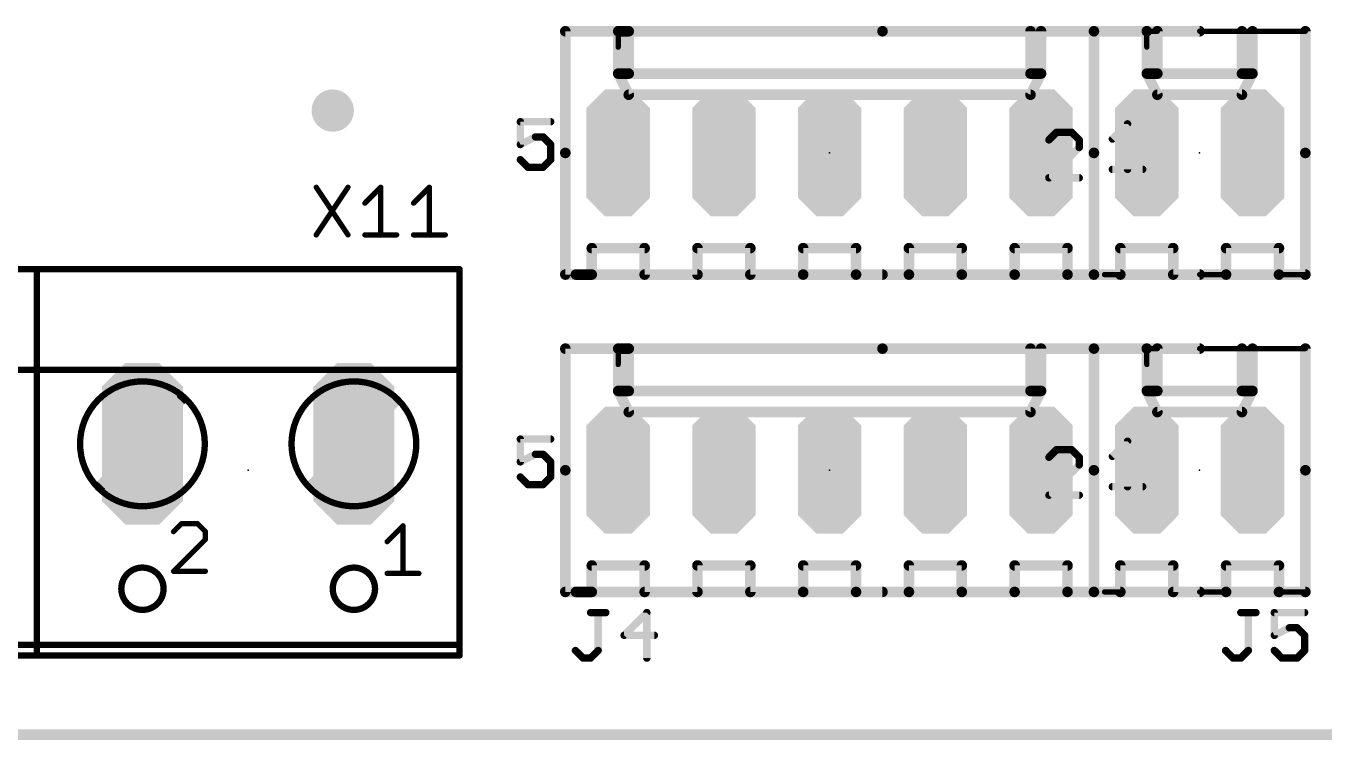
# Model space of a CAD drawing. Extents: x -10 to 136, y 0 to 101.
# Drawn here: x 35.3 to 66.49, y -0.13 to 17.02 of the extents above; entities that cross this region are included whole.
import ezdxf

# ---------------------------------------------------------------- set-up
doc = ezdxf.new("R2010")
doc.units = 0
for name, color, linetype in [('17', 92, 'CONTINUOUS'), ('18', 92, 'CONTINUOUS'), ('20', 7, 'CONTINUOUS'), ('21', 253, 'CONTINUOUS'), ('23', 7, 'CONTINUOUS'), ('25', 253, 'CONTINUOUS'), ('51', 253, 'CONTINUOUS')]:
    doc.layers.add(name, color=color, linetype=linetype)

# ---------------------------------------------------------------- blocks, each defined once
blk = doc.blocks.new('RECT')
blk.add_solid([(-0.5, -0.5), (0.5, -0.5), (-0.5, 0.5), (0.5, 0.5)])
blk = doc.blocks.new('LONGP100')
at = {"const_width": 0.5}
blk.add_lwpolyline([(-0.75, -0.1036), (-0.75, 0.1036), (-0.6036, 0.25), (0.6036, 0.25), (0.75, 0.1036), (0.75, -0.1036), (0.6036, -0.25), (-0.6036, -0.25), (-0.75, -0.1036), (-0.75, 0.1036)], dxfattribs=at)
blk = doc.blocks.new('ROUNDV')
at = {"const_width": 0.5}
blk.add_lwpolyline([(0, -0.25, 1), (0, 0.25, 1), (0, -0.25)], format="xyb", dxfattribs=at)

msp = doc.modelspace()

# ---------------------------------------------------------------- linework, layer by layer
at = {"layer": '20', "const_width": 0.254}
msp.add_lwpolyline([(0, 0), (135.89, 0)], dxfattribs=at)
at = {"layer": '21'}
for points, const_width in [([(48.26, 13.97), (48.26, 16.891)], 0.254), ([(48.26, 16.891), (49.53, 16.891)], 0.254), ([(49.53, 16.891), (49.784, 16.891)], 0.254), ([(49.53, 15.875), (49.53, 16.891)], 0.254), ([(49.53, 16.51), (49.53, 16.891)], 0.127), ([(49.784, 16.891), (55.88, 16.891)], 0.254), ([(49.784, 16.891), (49.784, 15.875)], 0.254), ([(60.96, 16.891), (55.88, 16.891)], 0.254), ([(59.436, 16.891), (59.436, 15.875)], 0.254), ([(59.69, 15.875), (59.69, 16.891)], 0.254), ([(60.96, 13.97), (60.96, 16.891)], 0.254), ([(60.96, 13.97), (60.96, 16.891)], 0.254), ([(60.96, 16.891), (62.23, 16.891)], 0.254), ([(62.23, 16.891), (63.5, 16.891)], 0.254), ([(62.23, 15.875), (62.23, 16.891)], 0.254), ([(62.23, 16.51), (62.23, 16.891)], 0.127), ([(62.484, 16.891), (62.23, 16.891)], 0.127), ([(62.484, 16.891), (62.484, 15.875)], 0.254), ([(66.04, 16.891), (63.5, 16.891)], 0.127), ([(64.516, 16.891), (64.516, 15.875)], 0.254), ([(64.77, 15.875), (64.77, 16.891)], 0.254), ([(66.04, 13.97), (66.04, 16.891)], 0.254), ([(49.53, 15.875), (49.784, 15.875)], 0.254), ([(49.53, 15.875), (49.784, 15.367)], 0.254), ([(49.784, 15.875), (59.436, 15.875)], 0.254), ([(59.436, 15.875), (59.69, 15.875)], 0.254), ([(59.436, 15.367), (59.69, 15.875)], 0.254), ([(62.23, 15.875), (62.484, 15.875)], 0.254), ([(62.23, 15.875), (62.484, 15.367)], 0.254), ([(62.484, 15.875), (64.516, 15.875)], 0.254), ([(64.516, 15.875), (64.77, 15.875)], 0.254), ([(64.516, 15.367), (64.77, 15.875)], 0.254), ([(49.784, 15.367), (59.436, 15.367)], 0.254), ([(62.484, 15.367), (64.516, 15.367)], 0.254), ([(47.9077, 14.7187), (47.179, 14.7187)], 0.1778), ([(47.179, 14.7187), (47.179, 14.1721)], 0.1778), ([(61.403, 14.3035), (61.7673, 14.6679)], 0.1778), ([(61.7673, 14.6679), (61.7673, 13.5748)], 0.1778), ([(47.179, 14.1721), (47.5433, 14.3543)], 0.1778), ([(47.5433, 14.3543), (47.7255, 14.3543)], 0.1778), ([(47.7255, 14.3543), (47.9077, 14.1721)], 0.1778), ([(60.0611, 14.4647), (59.879, 14.2825)], 0.1778), ([(60.4255, 14.4647), (60.0611, 14.4647)], 0.1778), ([(60.6077, 14.2825), (60.4255, 14.4647)], 0.1778), ([(60.6077, 14.1003), (60.6077, 14.2825)], 0.1778), ([(47.9077, 14.1721), (47.9077, 13.8077)], 0.1778), ([(48.26, 13.97), (48.26, 11.049)], 0.254), ([(59.879, 13.3716), (60.6077, 14.1003)], 0.1778), ([(60.96, 13.97), (60.96, 11.049)], 0.254), ([(60.96, 13.97), (60.96, 11.049)], 0.254), ([(66.04, 13.97), (66.04, 11.049)], 0.254), ([(47.3611, 13.6256), (47.179, 13.8077)], 0.1778), ([(47.9077, 13.8077), (47.7255, 13.6256)], 0.1778), ([(47.7255, 13.6256), (47.3611, 13.6256)], 0.1778), ([(60.6077, 13.3716), (59.879, 13.3716)], 0.1778), ([(61.403, 13.5748), (62.1317, 13.5748)], 0.1778), ([(48.895, 11.049), (48.895, 11.684)], 0.254), ([(48.895, 11.684), (50.165, 11.684)], 0.254), ([(50.165, 11.684), (50.165, 11.049)], 0.254), ([(51.435, 11.049), (51.435, 11.684)], 0.254), ([(51.435, 11.684), (52.705, 11.684)], 0.254), ([(52.705, 11.684), (52.705, 11.049)], 0.254), ([(53.975, 11.049), (53.975, 11.684)], 0.254), ([(53.975, 11.684), (55.245, 11.684)], 0.254), ([(55.245, 11.684), (55.245, 11.049)], 0.254), ([(56.515, 11.049), (56.515, 11.684)], 0.254), ([(56.515, 11.684), (57.785, 11.684)], 0.254), ([(57.785, 11.684), (57.785, 11.049)], 0.254), ([(59.055, 11.049), (59.055, 11.684)], 0.254), ([(59.055, 11.684), (60.325, 11.684)], 0.254), ([(60.325, 11.684), (60.325, 11.049)], 0.254), ([(61.595, 11.049), (61.595, 11.684)], 0.254), ([(61.595, 11.684), (62.865, 11.684)], 0.254), ([(62.865, 11.684), (62.865, 11.049)], 0.254), ([(64.135, 11.049), (64.135, 11.684)], 0.254), ([(64.135, 11.684), (65.405, 11.684)], 0.254), ([(65.405, 11.684), (65.405, 11.049)], 0.254), ([(25.4, 11.176), (35.56, 11.176)], 0.1524), ([(35.56, 8.763), (35.56, 11.176)], 0.1524), ([(35.56, 11.176), (35.56, 8.763)], 0.1524), ([(35.56, 11.176), (45.72, 11.176)], 0.1524), ([(45.72, 8.763), (45.72, 11.176)], 0.1524), ([(48.26, 11.049), (55.88, 11.049)], 0.254), ([(48.514, 11.049), (48.895, 11.049)], 0.254), ([(50.165, 11.049), (51.435, 11.049)], 0.254), ([(52.705, 11.049), (53.975, 11.049)], 0.254), ([(55.245, 11.049), (53.975, 11.049)], 0.254), ([(55.245, 11.049), (56.515, 11.049)], 0.254), ([(57.785, 11.049), (56.515, 11.049)], 0.254), ([(57.785, 11.049), (59.055, 11.049)], 0.254), ([(60.325, 11.049), (59.055, 11.049)], 0.254), ([(60.325, 11.049), (60.96, 11.049)], 0.254), ([(60.96, 11.049), (63.5, 11.049)], 0.254), ([(60.96, 11.049), (61.595, 11.049)], 0.254), ([(61.214, 11.049), (61.595, 11.049)], 0.127), ([(62.865, 11.049), (64.135, 11.049)], 0.254), ([(64.135, 11.049), (63.5, 11.049)], 0.127), ([(65.405, 11.049), (64.135, 11.049)], 0.254), ([(65.405, 11.049), (66.04, 11.049)], 0.254), ([(66.04, 11.049), (65.405, 11.049)], 0.127), ([(48.26, 6.35), (48.26, 9.271)], 0.254), ([(48.26, 9.271), (49.53, 9.271)], 0.254), ([(49.53, 9.271), (49.784, 9.271)], 0.254), ([(49.53, 8.255), (49.53, 9.271)], 0.254), ([(49.784, 9.271), (55.88, 9.271)], 0.254), ([(49.784, 9.271), (49.784, 8.255)], 0.254), ([(60.96, 9.271), (55.88, 9.271)], 0.254), ([(59.436, 9.271), (59.436, 8.255)], 0.254), ([(59.69, 8.255), (59.69, 9.271)], 0.254), ([(60.96, 6.35), (60.96, 9.271)], 0.254), ([(60.96, 6.35), (60.96, 9.271)], 0.254), ([(60.96, 9.271), (62.23, 9.271)], 0.254), ([(62.23, 9.271), (63.5, 9.271)], 0.254), ([(62.23, 8.255), (62.23, 9.271)], 0.254), ([(62.484, 9.271), (62.484, 8.255)], 0.254), ([(64.516, 9.271), (64.516, 8.255)], 0.254), ([(64.77, 8.255), (64.77, 9.271)], 0.254), ([(66.04, 6.35), (66.04, 9.271)], 0.254), ([(49.53, 8.89), (49.53, 9.271)], 0.127), ([(62.23, 8.89), (62.23, 9.271)], 0.127), ([(62.484, 9.271), (62.23, 9.271)], 0.127), ([(66.04, 9.271), (63.5, 9.271)], 0.127), ([(35.56, 8.763), (33.909, 8.763)], 0.1524), ([(35.56, 2.159), (35.56, 8.763)], 0.1524), ([(37.211, 8.763), (35.56, 8.763)], 0.1524), ([(35.56, 8.763), (35.56, 2.159)], 0.1524), ([(42.291, 8.763), (38.989, 8.763)], 0.1524), ([(45.72, 8.763), (44.069, 8.763)], 0.1524), ([(45.72, 2.159), (45.72, 8.763)], 0.1524), ([(49.53, 8.255), (49.784, 8.255)], 0.254), ([(49.53, 8.255), (49.784, 7.747)], 0.254), ([(49.784, 8.255), (59.436, 8.255)], 0.254), ([(59.436, 8.255), (59.69, 8.255)], 0.254), ([(59.436, 7.747), (59.69, 8.255)], 0.254), ([(62.23, 8.255), (62.484, 8.255)], 0.254), ([(62.23, 8.255), (62.484, 7.747)], 0.254), ([(62.484, 8.255), (64.516, 8.255)], 0.254), ([(64.516, 8.255), (64.77, 8.255)], 0.254), ([(64.516, 7.747), (64.77, 8.255)], 0.254), ([(49.784, 7.747), (59.436, 7.747)], 0.254), ([(62.484, 7.747), (64.516, 7.747)], 0.254), ([(47.9077, 7.0987), (47.179, 7.0987)], 0.1778), ([(47.179, 7.0987), (47.179, 6.5521)], 0.1778), ([(60.0611, 6.8447), (59.879, 6.6625)], 0.1778), ([(60.4255, 6.8447), (60.0611, 6.8447)], 0.1778), ([(60.6077, 6.6625), (60.4255, 6.8447)], 0.1778), ([(61.403, 6.6835), (61.7673, 7.0479)], 0.1778), ([(61.7673, 7.0479), (61.7673, 5.9548)], 0.1778), ([(47.179, 6.5521), (47.5433, 6.7343)], 0.1778), ([(47.5433, 6.7343), (47.7255, 6.7343)], 0.1778), ([(47.7255, 6.7343), (47.9077, 6.5521)], 0.1778), ([(47.9077, 6.5521), (47.9077, 6.1877)], 0.1778), ([(59.879, 5.7516), (60.6077, 6.4803)], 0.1778), ([(60.6077, 6.4803), (60.6077, 6.6625)], 0.1778), ([(47.3611, 6.0056), (47.179, 6.1877)], 0.1778), ([(47.9077, 6.1877), (47.7255, 6.0056)], 0.1778), ([(48.26, 6.35), (48.26, 3.429)], 0.254), ([(60.96, 6.35), (60.96, 3.429)], 0.254), ([(60.96, 6.35), (60.96, 3.429)], 0.254), ([(66.04, 6.35), (66.04, 3.429)], 0.254), ([(47.7255, 6.0056), (47.3611, 6.0056)], 0.1778), ([(61.403, 5.9548), (62.1317, 5.9548)], 0.1778), ([(60.6077, 5.7516), (59.879, 5.7516)], 0.1778), ([(48.895, 3.429), (48.895, 4.064)], 0.254), ([(48.895, 4.064), (50.165, 4.064)], 0.254), ([(50.165, 4.064), (50.165, 3.429)], 0.254), ([(51.435, 3.429), (51.435, 4.064)], 0.254), ([(51.435, 4.064), (52.705, 4.064)], 0.254), ([(52.705, 4.064), (52.705, 3.429)], 0.254), ([(53.975, 3.429), (53.975, 4.064)], 0.254), ([(53.975, 4.064), (55.245, 4.064)], 0.254), ([(55.245, 4.064), (55.245, 3.429)], 0.254), ([(56.515, 3.429), (56.515, 4.064)], 0.254), ([(56.515, 4.064), (57.785, 4.064)], 0.254), ([(57.785, 4.064), (57.785, 3.429)], 0.254), ([(59.055, 3.429), (59.055, 4.064)], 0.254), ([(59.055, 4.064), (60.325, 4.064)], 0.254), ([(60.325, 4.064), (60.325, 3.429)], 0.254), ([(61.595, 3.429), (61.595, 4.064)], 0.254), ([(61.595, 4.064), (62.865, 4.064)], 0.254), ([(62.865, 4.064), (62.865, 3.429)], 0.254), ([(64.135, 3.429), (64.135, 4.064)], 0.254), ([(64.135, 4.064), (65.405, 4.064)], 0.254), ([(65.405, 4.064), (65.405, 3.429)], 0.254), ([(48.26, 3.429), (55.88, 3.429)], 0.254), ([(48.514, 3.429), (48.895, 3.429)], 0.254), ([(50.165, 3.429), (51.435, 3.429)], 0.254), ([(52.705, 3.429), (53.975, 3.429)], 0.254), ([(55.245, 3.429), (53.975, 3.429)], 0.254), ([(55.245, 3.429), (56.515, 3.429)], 0.254), ([(57.785, 3.429), (56.515, 3.429)], 0.254), ([(57.785, 3.429), (59.055, 3.429)], 0.254), ([(60.325, 3.429), (59.055, 3.429)], 0.254), ([(60.325, 3.429), (60.96, 3.429)], 0.254), ([(60.96, 3.429), (63.5, 3.429)], 0.254), ([(60.96, 3.429), (61.595, 3.429)], 0.254), ([(61.214, 3.429), (61.595, 3.429)], 0.127), ([(62.865, 3.429), (64.135, 3.429)], 0.254), ([(64.135, 3.429), (63.5, 3.429)], 0.127), ([(65.405, 3.429), (64.135, 3.429)], 0.254), ([(65.405, 3.429), (66.04, 3.429)], 0.254), ([(66.04, 3.429), (65.405, 3.429)], 0.127), ([(35.56, 2.159), (25.4, 2.159)], 0.1524), ([(35.56, 2.159), (35.56, 1.905)], 0.1524), ([(45.72, 2.159), (35.56, 2.159)], 0.1524), ([(35.56, 2.159), (35.56, 1.905)], 0.1524), ([(45.72, 2.159), (45.72, 1.905)], 0.1524), ([(35.56, 1.905), (25.4, 1.905)], 0.1524), ([(45.72, 1.905), (35.56, 1.905)], 0.1524)]:
    msp.add_lwpolyline(points, dxfattribs=dict(at, const_width=const_width))
for points, const_width in [([(48.3235, 16.891, 1), (48.1965, 16.891)], 0.127), ([(48.26, 16.9545, 1), (48.26, 16.8275)], 0.127), ([(49.53, 16.9545, 1), (49.53, 16.8275)], 0.127), ([(49.5935, 16.891, 1), (49.4665, 16.891)], 0.127), ([(49.5618, 16.891, 1), (49.4982, 16.891)], 0.0635), ([(49.53, 16.8275, 1), (49.53, 16.9545)], 0.127), ([(49.784, 16.9545, 1), (49.784, 16.8275)], 0.127), ([(49.8475, 16.891, 1), (49.7205, 16.891)], 0.127), ([(49.784, 16.8275, 1), (49.784, 16.9545)], 0.127), ([(55.88, 16.9545, 1), (55.88, 16.8275)], 0.127), ([(55.88, 16.8275, 1), (55.88, 16.9545)], 0.127), ([(59.4995, 16.891, 1), (59.3725, 16.891)], 0.127), ([(59.7535, 16.891, 1), (59.6265, 16.891)], 0.127), ([(61.0235, 16.891, 1), (60.8965, 16.891)], 0.127), ([(61.0235, 16.891, 1), (60.8965, 16.891)], 0.127), ([(60.96, 16.9545, 1), (60.96, 16.8275)], 0.127), ([(60.96, 16.8275, 1), (60.96, 16.9545)], 0.127), ([(62.23, 16.9545, 1), (62.23, 16.8275)], 0.127), ([(62.2935, 16.891, 1), (62.1665, 16.891)], 0.127), ([(62.23, 16.8275, 1), (62.23, 16.9545)], 0.127), ([(62.23, 16.9228, 1), (62.23, 16.8593)], 0.0635), ([(62.2618, 16.891, 1), (62.1983, 16.891)], 0.0635), ([(62.5475, 16.891, 1), (62.4205, 16.891)], 0.127), ([(62.484, 16.8593, 1), (62.484, 16.9228)], 0.0635), ([(63.5, 16.8275, 1), (63.5, 16.9545)], 0.127), ([(63.5, 16.9228, 1), (63.5, 16.8593)], 0.0635), ([(64.5795, 16.891, 1), (64.4525, 16.891)], 0.127), ([(64.8335, 16.891, 1), (64.7065, 16.891)], 0.127), ([(66.1035, 16.891, 1), (65.9765, 16.891)], 0.127), ([(66.04, 16.8593, 1), (66.04, 16.9228)], 0.0635), ([(49.4982, 16.51, 1), (49.5618, 16.51)], 0.0635), ([(62.1983, 16.51, 1), (62.2618, 16.51)], 0.0635), ([(49.53, 15.9385, 1), (49.53, 15.8115)], 0.127), ([(49.5868, 15.9034, 1), (49.4732, 15.8466)], 0.127), ([(49.4665, 15.875, 1), (49.5935, 15.875)], 0.127), ([(49.784, 15.9385, 1), (49.784, 15.8115)], 0.127), ([(49.7205, 15.875, 1), (49.8475, 15.875)], 0.127), ([(49.784, 15.8115, 1), (49.784, 15.9385)], 0.127), ([(59.436, 15.9385, 1), (59.436, 15.8115)], 0.127), ([(59.3725, 15.875, 1), (59.4995, 15.875)], 0.127), ([(59.436, 15.8115, 1), (59.436, 15.9385)], 0.127), ([(59.6265, 15.875, 1), (59.7535, 15.875)], 0.127), ([(59.7468, 15.8466, 1), (59.6332, 15.9034)], 0.127), ([(59.69, 15.8115, 1), (59.69, 15.9385)], 0.127), ([(62.23, 15.9385, 1), (62.23, 15.8115)], 0.127), ([(62.2868, 15.9034, 1), (62.1732, 15.8466)], 0.127), ([(62.1665, 15.875, 1), (62.2935, 15.875)], 0.127), ([(62.484, 15.9385, 1), (62.484, 15.8115)], 0.127), ([(62.4205, 15.875, 1), (62.5475, 15.875)], 0.127), ([(62.484, 15.8115, 1), (62.484, 15.9385)], 0.127), ([(64.516, 15.9385, 1), (64.516, 15.8115)], 0.127), ([(64.4525, 15.875, 1), (64.5795, 15.875)], 0.127), ([(64.516, 15.8115, 1), (64.516, 15.9385)], 0.127), ([(64.7065, 15.875, 1), (64.8335, 15.875)], 0.127), ([(64.8268, 15.8466, 1), (64.7132, 15.9034)], 0.127), ([(64.77, 15.8115, 1), (64.77, 15.9385)], 0.127), ([(49.784, 15.4305, 1), (49.784, 15.3035)], 0.127), ([(49.7272, 15.3386, 1), (49.8408, 15.3954)], 0.127), ([(59.3792, 15.3954, 1), (59.4928, 15.3386)], 0.127), ([(59.436, 15.3035, 1), (59.436, 15.4305)], 0.127), ([(62.484, 15.4305, 1), (62.484, 15.3035)], 0.127), ([(62.4272, 15.3386, 1), (62.5408, 15.3954)], 0.127), ([(64.4592, 15.3954, 1), (64.5728, 15.3386)], 0.127), ([(64.516, 15.3035, 1), (64.516, 15.4305)], 0.127), ([(47.179, 14.7631, 1), (47.179, 14.6743)], 0.0889), ([(47.2234, 14.7187, 1), (47.1346, 14.7187)], 0.0889), ([(47.9077, 14.6743, 1), (47.9077, 14.7631)], 0.0889), ([(61.8118, 14.6679, 1), (61.7229, 14.6679)], 0.0889), ([(61.7987, 14.6365, 1), (61.7359, 14.6993)], 0.0889), ([(47.5433, 14.3987, 1), (47.5433, 14.3099)], 0.0889), ([(47.5632, 14.3145, 1), (47.5234, 14.3941)], 0.0889), ([(47.7569, 14.3857, 1), (47.6941, 14.3229)], 0.0889), ([(47.7255, 14.3099, 1), (47.7255, 14.3987)], 0.0889), ([(59.8476, 14.3139, 1), (59.9104, 14.2511)], 0.0889), ([(60.0611, 14.5091, 1), (60.0611, 14.4203)], 0.0889), ([(60.0925, 14.4333, 1), (60.0297, 14.4961)], 0.0889), ([(60.4569, 14.4961, 1), (60.3941, 14.4333)], 0.0889), ([(60.4255, 14.4203, 1), (60.4255, 14.5091)], 0.0889), ([(60.6521, 14.2825, 1), (60.5633, 14.2825)], 0.0889), ([(60.5763, 14.2511, 1), (60.6391, 14.3139)], 0.0889), ([(61.3716, 14.3349, 1), (61.4344, 14.2721)], 0.0889), ([(47.1591, 14.2119, 1), (47.1989, 14.1323)], 0.0889), ([(47.1346, 14.1721, 1), (47.2234, 14.1721)], 0.0889), ([(47.9522, 14.1721, 1), (47.8633, 14.1721)], 0.0889), ([(47.8763, 14.1407, 1), (47.9391, 14.2035)], 0.0889), ([(48.3235, 13.97, 1), (48.1965, 13.97)], 0.127), ([(60.5633, 14.1003, 1), (60.6521, 14.1003)], 0.0889), ([(60.6391, 14.0689, 1), (60.5763, 14.1317)], 0.0889), ([(61.0235, 13.97, 1), (60.8965, 13.97)], 0.127), ([(61.0235, 13.97, 1), (60.8965, 13.97)], 0.127), ([(66.1035, 13.97, 1), (65.9765, 13.97)], 0.127), ([(47.2104, 13.8391, 1), (47.1476, 13.7763)], 0.0889), ([(47.8633, 13.8077, 1), (47.9522, 13.8077)], 0.0889), ([(47.9391, 13.7763, 1), (47.8763, 13.8391)], 0.0889), ([(48.1965, 13.97, 1), (48.3235, 13.97)], 0.127), ([(60.8965, 13.97, 1), (61.0235, 13.97)], 0.127), ([(60.8965, 13.97, 1), (61.0235, 13.97)], 0.127), ([(65.9765, 13.97, 1), (66.1035, 13.97)], 0.127), ([(47.3611, 13.67, 1), (47.3611, 13.5812)], 0.0889), ([(47.3297, 13.5942, 1), (47.3925, 13.657)], 0.0889), ([(47.6941, 13.657, 1), (47.7569, 13.5942)], 0.0889), ([(47.7255, 13.5812, 1), (47.7255, 13.67)], 0.0889), ([(59.879, 13.4161, 1), (59.879, 13.3272)], 0.0889), ([(59.8476, 13.403, 1), (59.9104, 13.3402)], 0.0889), ([(60.6077, 13.3272, 1), (60.6077, 13.4161)], 0.0889), ([(61.403, 13.6193, 1), (61.403, 13.5304)], 0.0889), ([(61.7229, 13.5748, 1), (61.8118, 13.5748)], 0.0889), ([(62.1317, 13.5304, 1), (62.1317, 13.6193)], 0.0889), ([(48.9585, 11.684, 1), (48.8315, 11.684)], 0.127), ([(48.895, 11.7475, 1), (48.895, 11.6205)], 0.127), ([(50.2285, 11.684, 1), (50.1015, 11.684)], 0.127), ([(50.165, 11.6205, 1), (50.165, 11.7475)], 0.127), ([(51.4985, 11.684, 1), (51.3715, 11.684)], 0.127), ([(51.435, 11.7475, 1), (51.435, 11.6205)], 0.127), ([(52.7685, 11.684, 1), (52.6415, 11.684)], 0.127), ([(52.705, 11.6205, 1), (52.705, 11.7475)], 0.127), ([(54.0385, 11.684, 1), (53.9115, 11.684)], 0.127), ([(53.975, 11.7475, 1), (53.975, 11.6205)], 0.127), ([(55.3085, 11.684, 1), (55.1815, 11.684)], 0.127), ([(55.245, 11.6205, 1), (55.245, 11.7475)], 0.127), ([(56.5785, 11.684, 1), (56.4515, 11.684)], 0.127), ([(56.515, 11.7475, 1), (56.515, 11.6205)], 0.127), ([(57.8485, 11.684, 1), (57.7215, 11.684)], 0.127), ([(57.785, 11.6205, 1), (57.785, 11.7475)], 0.127), ([(59.1185, 11.684, 1), (58.9915, 11.684)], 0.127), ([(59.055, 11.7475, 1), (59.055, 11.6205)], 0.127), ([(60.3885, 11.684, 1), (60.2615, 11.684)], 0.127), ([(60.325, 11.6205, 1), (60.325, 11.7475)], 0.127), ([(61.6585, 11.684, 1), (61.5315, 11.684)], 0.127), ([(61.595, 11.7475, 1), (61.595, 11.6205)], 0.127), ([(62.9285, 11.684, 1), (62.8015, 11.684)], 0.127), ([(62.865, 11.6205, 1), (62.865, 11.7475)], 0.127), ([(64.1985, 11.684, 1), (64.0715, 11.684)], 0.127), ([(64.135, 11.7475, 1), (64.135, 11.6205)], 0.127), ([(65.4685, 11.684, 1), (65.3415, 11.684)], 0.127), ([(65.405, 11.6205, 1), (65.405, 11.7475)], 0.127), ([(35.5981, 11.176, 1), (35.5219, 11.176)], 0.0762), ([(35.5981, 11.176, 1), (35.5219, 11.176)], 0.0762), ([(35.56, 11.2141, 1), (35.56, 11.1379)], 0.0762), ([(35.56, 11.1379, 1), (35.56, 11.2141)], 0.0762), ([(45.7581, 11.176, 1), (45.6819, 11.176)], 0.0762), ([(45.72, 11.1379, 1), (45.72, 11.2141)], 0.0762), ([(48.26, 11.1125, 1), (48.26, 10.9855)], 0.127), ([(48.1965, 11.049, 1), (48.3235, 11.049)], 0.127), ([(48.514, 11.1125, 1), (48.514, 10.9855)], 0.127), ([(48.8315, 11.049, 1), (48.9585, 11.049)], 0.127), ([(48.895, 10.9855, 1), (48.895, 11.1125)], 0.127), ([(50.165, 11.1125, 1), (50.165, 10.9855)], 0.127), ([(50.1015, 11.049, 1), (50.2285, 11.049)], 0.127), ([(51.3715, 11.049, 1), (51.4985, 11.049)], 0.127), ([(51.435, 10.9855, 1), (51.435, 11.1125)], 0.127), ([(52.705, 11.1125, 1), (52.705, 10.9855)], 0.127), ([(52.6415, 11.049, 1), (52.7685, 11.049)], 0.127), ([(53.975, 11.1125, 1), (53.975, 10.9855)], 0.127), ([(53.9115, 11.049, 1), (54.0385, 11.049)], 0.127), ([(53.975, 10.9855, 1), (53.975, 11.1125)], 0.127), ([(55.245, 11.1125, 1), (55.245, 10.9855)], 0.127), ([(55.1815, 11.049, 1), (55.3085, 11.049)], 0.127), ([(55.245, 10.9855, 1), (55.245, 11.1125)], 0.127), ([(55.88, 10.9855, 1), (55.88, 11.1125)], 0.127), ([(56.515, 11.1125, 1), (56.515, 10.9855)], 0.127), ([(56.4515, 11.049, 1), (56.5785, 11.049)], 0.127), ([(56.515, 10.9855, 1), (56.515, 11.1125)], 0.127), ([(57.785, 11.1125, 1), (57.785, 10.9855)], 0.127), ([(57.7215, 11.049, 1), (57.8485, 11.049)], 0.127), ([(57.785, 10.9855, 1), (57.785, 11.1125)], 0.127), ([(59.055, 11.1125, 1), (59.055, 10.9855)], 0.127), ([(58.9915, 11.049, 1), (59.1185, 11.049)], 0.127), ([(59.055, 10.9855, 1), (59.055, 11.1125)], 0.127), ([(60.325, 11.1125, 1), (60.325, 10.9855)], 0.127), ([(60.2615, 11.049, 1), (60.3885, 11.049)], 0.127), ([(60.325, 10.9855, 1), (60.325, 11.1125)], 0.127), ([(60.96, 11.1125, 1), (60.96, 10.9855)], 0.127), ([(60.96, 11.1125, 1), (60.96, 10.9855)], 0.127), ([(60.8965, 11.049, 1), (61.0235, 11.049)], 0.127), ([(60.8965, 11.049, 1), (61.0235, 11.049)], 0.127), ([(60.96, 10.9855, 1), (60.96, 11.1125)], 0.127), ([(61.214, 11.0808, 1), (61.214, 11.0173)], 0.0635), ([(61.5315, 11.049, 1), (61.6585, 11.049)], 0.127), ([(61.595, 10.9855, 1), (61.595, 11.1125)], 0.127), ([(61.595, 11.0173, 1), (61.595, 11.0808)], 0.0635), ([(62.865, 11.1125, 1), (62.865, 10.9855)], 0.127), ([(62.8015, 11.049, 1), (62.9285, 11.049)], 0.127), ([(63.5, 10.9855, 1), (63.5, 11.1125)], 0.127), ([(63.5, 11.0808, 1), (63.5, 11.0173)], 0.0635), ([(64.135, 11.1125, 1), (64.135, 10.9855)], 0.127), ([(64.0715, 11.049, 1), (64.1985, 11.049)], 0.127), ([(64.135, 10.9855, 1), (64.135, 11.1125)], 0.127), ([(64.135, 11.0173, 1), (64.135, 11.0808)], 0.0635), ([(65.405, 11.1125, 1), (65.405, 10.9855)], 0.127), ([(65.3415, 11.049, 1), (65.4685, 11.049)], 0.127), ([(65.405, 10.9855, 1), (65.405, 11.1125)], 0.127), ([(65.405, 11.0808, 1), (65.405, 11.0173)], 0.0635), ([(65.9765, 11.049, 1), (66.1035, 11.049)], 0.127), ([(66.04, 10.9855, 1), (66.04, 11.1125)], 0.127), ([(66.04, 11.0173, 1), (66.04, 11.0808)], 0.0635), ([(48.3235, 9.271, 1), (48.1965, 9.271)], 0.127), ([(48.26, 9.3345, 1), (48.26, 9.2075)], 0.127), ([(49.53, 9.3345, 1), (49.53, 9.2075)], 0.127), ([(49.5935, 9.271, 1), (49.4665, 9.271)], 0.127), ([(49.53, 9.2075, 1), (49.53, 9.3345)], 0.127), ([(49.784, 9.3345, 1), (49.784, 9.2075)], 0.127), ([(49.8475, 9.271, 1), (49.7205, 9.271)], 0.127), ([(49.784, 9.2075, 1), (49.784, 9.3345)], 0.127), ([(55.88, 9.3345, 1), (55.88, 9.2075)], 0.127), ([(55.88, 9.2075, 1), (55.88, 9.3345)], 0.127), ([(59.4995, 9.271, 1), (59.3725, 9.271)], 0.127), ([(59.7535, 9.271, 1), (59.6265, 9.271)], 0.127), ([(61.0235, 9.271, 1), (60.8965, 9.271)], 0.127), ([(61.0235, 9.271, 1), (60.8965, 9.271)], 0.127), ([(60.96, 9.3345, 1), (60.96, 9.2075)], 0.127), ([(60.96, 9.2075, 1), (60.96, 9.3345)], 0.127), ([(62.23, 9.3345, 1), (62.23, 9.2075)], 0.127), ([(62.2935, 9.271, 1), (62.1665, 9.271)], 0.127), ([(62.23, 9.2075, 1), (62.23, 9.3345)], 0.127), ([(62.5475, 9.271, 1), (62.4205, 9.271)], 0.127), ([(63.5, 9.2075, 1), (63.5, 9.3345)], 0.127), ([(64.5795, 9.271, 1), (64.4525, 9.271)], 0.127), ([(64.8335, 9.271, 1), (64.7065, 9.271)], 0.127), ([(66.1035, 9.271, 1), (65.9765, 9.271)], 0.127), ([(49.5618, 9.271, 1), (49.4982, 9.271)], 0.0635), ([(62.23, 9.3028, 1), (62.23, 9.2393)], 0.0635), ([(62.2618, 9.271, 1), (62.1983, 9.271)], 0.0635), ([(62.484, 9.2393, 1), (62.484, 9.3028)], 0.0635), ([(63.5, 9.3028, 1), (63.5, 9.2393)], 0.0635), ([(66.04, 9.2393, 1), (66.04, 9.3028)], 0.0635), ([(35.5981, 8.763, 1), (35.5219, 8.763)], 0.0762), ([(35.56, 8.8011, 1), (35.56, 8.7249)], 0.0762), ([(35.5981, 8.763, 1), (35.5219, 8.763)], 0.0762), ([(35.5219, 8.763, 1), (35.5981, 8.763)], 0.0762), ([(35.5219, 8.763, 1), (35.5981, 8.763)], 0.0762), ([(35.56, 8.7249, 1), (35.56, 8.8011)], 0.0762), ([(37.211, 8.7249, 1), (37.211, 8.8011)], 0.0762), ([(38.989, 8.8011, 1), (38.989, 8.7249)], 0.0762), ([(42.291, 8.7249, 1), (42.291, 8.8011)], 0.0762), ([(44.069, 8.8011, 1), (44.069, 8.7249)], 0.0762), ([(45.7581, 8.763, 1), (45.6819, 8.763)], 0.0762), ([(45.6819, 8.763, 1), (45.7581, 8.763)], 0.0762), ([(45.72, 8.7249, 1), (45.72, 8.8011)], 0.0762), ([(49.4982, 8.89, 1), (49.5618, 8.89)], 0.0635), ([(62.1983, 8.89, 1), (62.2618, 8.89)], 0.0635), ([(49.53, 8.3185, 1), (49.53, 8.1915)], 0.127), ([(49.5868, 8.2834, 1), (49.4732, 8.2266)], 0.127), ([(49.4665, 8.255, 1), (49.5935, 8.255)], 0.127), ([(49.784, 8.3185, 1), (49.784, 8.1915)], 0.127), ([(49.7205, 8.255, 1), (49.8475, 8.255)], 0.127), ([(49.784, 8.1915, 1), (49.784, 8.3185)], 0.127), ([(59.436, 8.3185, 1), (59.436, 8.1915)], 0.127), ([(59.3725, 8.255, 1), (59.4995, 8.255)], 0.127), ([(59.436, 8.1915, 1), (59.436, 8.3185)], 0.127), ([(59.6265, 8.255, 1), (59.7535, 8.255)], 0.127), ([(59.7468, 8.2266, 1), (59.6332, 8.2834)], 0.127), ([(59.69, 8.1915, 1), (59.69, 8.3185)], 0.127), ([(62.23, 8.3185, 1), (62.23, 8.1915)], 0.127), ([(62.2868, 8.2834, 1), (62.1732, 8.2266)], 0.127), ([(62.1665, 8.255, 1), (62.2935, 8.255)], 0.127), ([(62.484, 8.3185, 1), (62.484, 8.1915)], 0.127), ([(62.4205, 8.255, 1), (62.5475, 8.255)], 0.127), ([(62.484, 8.1915, 1), (62.484, 8.3185)], 0.127), ([(64.516, 8.3185, 1), (64.516, 8.1915)], 0.127), ([(64.4525, 8.255, 1), (64.5795, 8.255)], 0.127), ([(64.516, 8.1915, 1), (64.516, 8.3185)], 0.127), ([(64.7065, 8.255, 1), (64.8335, 8.255)], 0.127), ([(64.8268, 8.2266, 1), (64.7132, 8.2834)], 0.127), ([(64.77, 8.1915, 1), (64.77, 8.3185)], 0.127), ([(49.784, 7.8105, 1), (49.784, 7.6835)], 0.127), ([(49.7272, 7.7186, 1), (49.8408, 7.7754)], 0.127), ([(59.3792, 7.7754, 1), (59.4928, 7.7186)], 0.127), ([(59.436, 7.6835, 1), (59.436, 7.8105)], 0.127), ([(62.484, 7.8105, 1), (62.484, 7.6835)], 0.127), ([(62.4272, 7.7186, 1), (62.5408, 7.7754)], 0.127), ([(64.4592, 7.7754, 1), (64.5728, 7.7186)], 0.127), ([(64.516, 7.6835, 1), (64.516, 7.8105)], 0.127), ([(47.179, 7.1432, 1), (47.179, 7.0542)], 0.0889), ([(47.2234, 7.0987, 1), (47.1346, 7.0987)], 0.0889), ([(47.9077, 7.0542, 1), (47.9077, 7.1432)], 0.0889), ([(60.0611, 6.8892, 1), (60.0611, 6.8003)], 0.0889), ([(60.0925, 6.8133, 1), (60.0297, 6.8761)], 0.0889), ([(60.4569, 6.8761, 1), (60.3941, 6.8133)], 0.0889), ([(60.4255, 6.8003, 1), (60.4255, 6.8892)], 0.0889), ([(61.8118, 7.0479, 1), (61.7229, 7.0479)], 0.0889), ([(61.7987, 7.0165, 1), (61.7359, 7.0793)], 0.0889), ([(47.1591, 6.5919, 1), (47.1989, 6.5123)], 0.0889), ([(47.1346, 6.5521, 1), (47.2234, 6.5521)], 0.0889), ([(47.5433, 6.7788, 1), (47.5433, 6.6898)], 0.0889), ([(47.5632, 6.6945, 1), (47.5234, 6.7741)], 0.0889), ([(47.7569, 6.7657, 1), (47.6941, 6.7029)], 0.0889), ([(47.7255, 6.6898, 1), (47.7255, 6.7788)], 0.0889), ([(47.9522, 6.5521, 1), (47.8633, 6.5521)], 0.0889), ([(47.8763, 6.5207, 1), (47.9391, 6.5835)], 0.0889), ([(59.8476, 6.6939, 1), (59.9104, 6.6311)], 0.0889), ([(60.6521, 6.6625, 1), (60.5633, 6.6625)], 0.0889), ([(60.5763, 6.6311, 1), (60.6391, 6.6939)], 0.0889), ([(60.6391, 6.4489, 1), (60.5763, 6.5117)], 0.0889), ([(61.3716, 6.7149, 1), (61.4344, 6.6521)], 0.0889), ([(47.2104, 6.2191, 1), (47.1476, 6.1563)], 0.0889), ([(47.9391, 6.1563, 1), (47.8763, 6.2191)], 0.0889), ([(48.3235, 6.35, 1), (48.1965, 6.35)], 0.127), ([(48.1965, 6.35, 1), (48.3235, 6.35)], 0.127), ([(60.5633, 6.4803, 1), (60.6521, 6.4803)], 0.0889), ([(61.0235, 6.35, 1), (60.8965, 6.35)], 0.127), ([(61.0235, 6.35, 1), (60.8965, 6.35)], 0.127), ([(60.8965, 6.35, 1), (61.0235, 6.35)], 0.127), ([(60.8965, 6.35, 1), (61.0235, 6.35)], 0.127), ([(66.1035, 6.35, 1), (65.9765, 6.35)], 0.127), ([(65.9765, 6.35, 1), (66.1035, 6.35)], 0.127), ([(47.3611, 6.0501, 1), (47.3611, 5.9611)], 0.0889), ([(47.3297, 5.9742, 1), (47.3925, 6.037)], 0.0889), ([(47.6941, 6.037, 1), (47.7569, 5.9742)], 0.0889), ([(47.7255, 5.9611, 1), (47.7255, 6.0501)], 0.0889), ([(47.8633, 6.1877, 1), (47.9522, 6.1877)], 0.0889), ([(61.403, 5.9993, 1), (61.403, 5.9104)], 0.0889), ([(61.7229, 5.9548, 1), (61.8118, 5.9548)], 0.0889), ([(62.1317, 5.9104, 1), (62.1317, 5.9993)], 0.0889), ([(59.879, 5.7961, 1), (59.879, 5.7072)], 0.0889), ([(59.8476, 5.783, 1), (59.9104, 5.7202)], 0.0889), ([(60.6077, 5.7072, 1), (60.6077, 5.7961)], 0.0889), ([(38.1, 2.9972, 1), (38.1, 4.0132, 1), (38.1, 2.9972)], 0.1524), ([(43.18, 2.9972, 1), (43.18, 4.0132, 1), (43.18, 2.9972)], 0.1524), ([(48.9585, 4.064, 1), (48.8315, 4.064)], 0.127), ([(48.895, 4.1275, 1), (48.895, 4.0005)], 0.127), ([(50.2285, 4.064, 1), (50.1015, 4.064)], 0.127), ([(50.165, 4.0005, 1), (50.165, 4.1275)], 0.127), ([(51.4985, 4.064, 1), (51.3715, 4.064)], 0.127), ([(51.435, 4.1275, 1), (51.435, 4.0005)], 0.127), ([(52.7685, 4.064, 1), (52.6415, 4.064)], 0.127), ([(52.705, 4.0005, 1), (52.705, 4.1275)], 0.127), ([(54.0385, 4.064, 1), (53.9115, 4.064)], 0.127), ([(53.975, 4.1275, 1), (53.975, 4.0005)], 0.127), ([(55.3085, 4.064, 1), (55.1815, 4.064)], 0.127), ([(55.245, 4.0005, 1), (55.245, 4.1275)], 0.127), ([(56.5785, 4.064, 1), (56.4515, 4.064)], 0.127), ([(56.515, 4.1275, 1), (56.515, 4.0005)], 0.127), ([(57.8485, 4.064, 1), (57.7215, 4.064)], 0.127), ([(57.785, 4.0005, 1), (57.785, 4.1275)], 0.127), ([(59.1185, 4.064, 1), (58.9915, 4.064)], 0.127), ([(59.055, 4.1275, 1), (59.055, 4.0005)], 0.127), ([(60.3885, 4.064, 1), (60.2615, 4.064)], 0.127), ([(60.325, 4.0005, 1), (60.325, 4.1275)], 0.127), ([(61.6585, 4.064, 1), (61.5315, 4.064)], 0.127), ([(61.595, 4.1275, 1), (61.595, 4.0005)], 0.127), ([(62.9285, 4.064, 1), (62.8015, 4.064)], 0.127), ([(62.865, 4.0005, 1), (62.865, 4.1275)], 0.127), ([(64.1985, 4.064, 1), (64.0715, 4.064)], 0.127), ([(64.135, 4.1275, 1), (64.135, 4.0005)], 0.127), ([(65.4685, 4.064, 1), (65.3415, 4.064)], 0.127), ([(65.405, 4.0005, 1), (65.405, 4.1275)], 0.127), ([(48.26, 3.4925, 1), (48.26, 3.3655)], 0.127), ([(48.1965, 3.429, 1), (48.3235, 3.429)], 0.127), ([(48.514, 3.4925, 1), (48.514, 3.3655)], 0.127), ([(48.8315, 3.429, 1), (48.9585, 3.429)], 0.127), ([(48.895, 3.3655, 1), (48.895, 3.4925)], 0.127), ([(50.165, 3.4925, 1), (50.165, 3.3655)], 0.127), ([(50.1015, 3.429, 1), (50.2285, 3.429)], 0.127), ([(51.3715, 3.429, 1), (51.4985, 3.429)], 0.127), ([(51.435, 3.3655, 1), (51.435, 3.4925)], 0.127), ([(52.705, 3.4925, 1), (52.705, 3.3655)], 0.127), ([(52.6415, 3.429, 1), (52.7685, 3.429)], 0.127), ([(53.975, 3.4925, 1), (53.975, 3.3655)], 0.127), ([(53.9115, 3.429, 1), (54.0385, 3.429)], 0.127), ([(53.975, 3.3655, 1), (53.975, 3.4925)], 0.127), ([(55.245, 3.4925, 1), (55.245, 3.3655)], 0.127), ([(55.1815, 3.429, 1), (55.3085, 3.429)], 0.127), ([(55.245, 3.3655, 1), (55.245, 3.4925)], 0.127), ([(55.88, 3.3655, 1), (55.88, 3.4925)], 0.127), ([(56.515, 3.4925, 1), (56.515, 3.3655)], 0.127), ([(56.4515, 3.429, 1), (56.5785, 3.429)], 0.127), ([(56.515, 3.3655, 1), (56.515, 3.4925)], 0.127), ([(57.785, 3.4925, 1), (57.785, 3.3655)], 0.127), ([(57.7215, 3.429, 1), (57.8485, 3.429)], 0.127), ([(57.785, 3.3655, 1), (57.785, 3.4925)], 0.127), ([(59.055, 3.4925, 1), (59.055, 3.3655)], 0.127), ([(58.9915, 3.429, 1), (59.1185, 3.429)], 0.127), ([(59.055, 3.3655, 1), (59.055, 3.4925)], 0.127), ([(60.325, 3.4925, 1), (60.325, 3.3655)], 0.127), ([(60.2615, 3.429, 1), (60.3885, 3.429)], 0.127), ([(60.325, 3.3655, 1), (60.325, 3.4925)], 0.127), ([(60.96, 3.4925, 1), (60.96, 3.3655)], 0.127), ([(60.96, 3.4925, 1), (60.96, 3.3655)], 0.127), ([(60.8965, 3.429, 1), (61.0235, 3.429)], 0.127), ([(60.8965, 3.429, 1), (61.0235, 3.429)], 0.127), ([(60.96, 3.3655, 1), (60.96, 3.4925)], 0.127), ([(61.214, 3.4608, 1), (61.214, 3.3973)], 0.0635), ([(61.5315, 3.429, 1), (61.6585, 3.429)], 0.127), ([(61.595, 3.3655, 1), (61.595, 3.4925)], 0.127), ([(61.595, 3.3973, 1), (61.595, 3.4608)], 0.0635), ([(62.865, 3.4925, 1), (62.865, 3.3655)], 0.127), ([(62.8015, 3.429, 1), (62.9285, 3.429)], 0.127), ([(63.5, 3.3655, 1), (63.5, 3.4925)], 0.127), ([(63.5, 3.4608, 1), (63.5, 3.3973)], 0.0635), ([(64.135, 3.4925, 1), (64.135, 3.3655)], 0.127), ([(64.0715, 3.429, 1), (64.1985, 3.429)], 0.127), ([(64.135, 3.3655, 1), (64.135, 3.4925)], 0.127), ([(64.135, 3.3973, 1), (64.135, 3.4608)], 0.0635), ([(65.405, 3.4925, 1), (65.405, 3.3655)], 0.127), ([(65.3415, 3.429, 1), (65.4685, 3.429)], 0.127), ([(65.405, 3.3655, 1), (65.405, 3.4925)], 0.127), ([(65.405, 3.4608, 1), (65.405, 3.3973)], 0.0635), ([(65.9765, 3.429, 1), (66.1035, 3.429)], 0.127), ([(66.04, 3.3655, 1), (66.04, 3.4925)], 0.127), ([(66.04, 3.3973, 1), (66.04, 3.4608)], 0.0635), ([(35.5981, 2.159, 1), (35.5219, 2.159)], 0.0762), ([(35.56, 2.1971, 1), (35.56, 2.1209)], 0.0762), ([(35.5981, 2.159, 1), (35.5219, 2.159)], 0.0762), ([(35.5219, 2.159, 1), (35.5981, 2.159)], 0.0762), ([(35.5219, 2.159, 1), (35.5981, 2.159)], 0.0762), ([(35.56, 2.1209, 1), (35.56, 2.1971)], 0.0762), ([(45.7581, 2.159, 1), (45.6819, 2.159)], 0.0762), ([(45.6819, 2.159, 1), (45.7581, 2.159)], 0.0762), ([(45.72, 2.1209, 1), (45.72, 2.1971)], 0.0762), ([(35.56, 1.9431, 1), (35.56, 1.8669)], 0.0762), ([(35.5219, 1.905, 1), (35.5981, 1.905)], 0.0762), ([(35.5219, 1.905, 1), (35.5981, 1.905)], 0.0762), ([(35.56, 1.8669, 1), (35.56, 1.9431)], 0.0762), ([(45.6819, 1.905, 1), (45.7581, 1.905)], 0.0762), ([(45.72, 1.8669, 1), (45.72, 1.9431)], 0.0762)]:
    msp.add_lwpolyline(points, format="xyb", dxfattribs=dict(at, const_width=const_width))
at = {"layer": '23'}
for p in [(54.61, 13.97), (63.5, 13.97), (40.64, 6.35), (54.61, 6.35), (63.5, 6.35)]:
    msp.add_point(p, dxfattribs=at)
at = {"layer": '25'}
for points, const_width in [([(42.2754, 13.1454), (43.038, 12.0015)], 0.127), ([(43.038, 13.1454), (42.2754, 12.0015)], 0.127), ([(43.4447, 12.7641), (43.826, 13.1454)], 0.127), ([(43.826, 13.1454), (43.826, 12.0015)], 0.127), ([(44.614, 12.7641), (44.9953, 13.1454)], 0.127), ([(44.9953, 13.1454), (44.9953, 12.0015)], 0.127), ([(43.4447, 12.0015), (44.2073, 12.0015)], 0.127), ([(44.614, 12.0015), (45.3766, 12.0015)], 0.127), ([(48.8671, 2.9331), (49.2315, 2.9331)], 0.1778), ([(49.0493, 2.0221), (49.0493, 2.9331)], 0.1778), ([(50.2186, 2.9331), (49.6721, 2.3865)], 0.1778), ([(50.2186, 1.84), (50.2186, 2.9331)], 0.1778), ([(64.4881, 2.9331), (64.8525, 2.9331)], 0.1778), ([(64.6703, 2.0221), (64.6703, 2.9331)], 0.1778), ([(66.0218, 2.9331), (65.2931, 2.9331)], 0.1778), ([(65.2931, 2.9331), (65.2931, 2.3865)], 0.1778), ([(65.2931, 2.3865), (65.6574, 2.5687)], 0.1778), ([(65.6574, 2.5687), (65.8396, 2.5687)], 0.1778), ([(65.8396, 2.5687), (66.0218, 2.3865)], 0.1778), ([(49.6721, 2.3865), (50.4008, 2.3865)], 0.1778), ([(66.0218, 2.3865), (66.0218, 2.0221)], 0.1778), ([(48.5028, 2.0221), (48.6849, 1.84)], 0.1778), ([(48.6849, 1.84), (48.8671, 1.84)], 0.1778), ([(48.8671, 1.84), (49.0493, 2.0221)], 0.1778), ([(64.1238, 2.0221), (64.3059, 1.84)], 0.1778), ([(64.3059, 1.84), (64.4881, 1.84)], 0.1778), ([(64.4881, 1.84), (64.6703, 2.0221)], 0.1778), ([(65.4752, 1.84), (65.2931, 2.0221)], 0.1778), ([(65.8396, 1.84), (65.4752, 1.84)], 0.1778), ([(66.0218, 2.0221), (65.8396, 1.84)], 0.1778)]:
    msp.add_lwpolyline(points, dxfattribs=dict(at, const_width=const_width))
for points, const_width in [([(42.3018, 13.163, 1), (42.249, 13.1278)], 0.0635), ([(43.0644, 13.1278, 1), (43.0116, 13.163)], 0.0635), ([(43.8578, 13.1454, 1), (43.7942, 13.1454)], 0.0635), ([(43.8485, 13.1229, 1), (43.8035, 13.1679)], 0.0635), ([(45.0271, 13.1454, 1), (44.9635, 13.1454)], 0.0635), ([(45.0178, 13.1229, 1), (44.9728, 13.1679)], 0.0635), ([(43.4222, 12.7866, 1), (43.4672, 12.7416)], 0.0635), ([(44.5915, 12.7866, 1), (44.6365, 12.7416)], 0.0635), ([(42.249, 12.0191, 1), (42.3018, 11.9839)], 0.0635), ([(43.0116, 11.9839, 1), (43.0644, 12.0191)], 0.0635), ([(43.4447, 12.0333, 1), (43.4447, 11.9697)], 0.0635), ([(43.7942, 12.0015, 1), (43.8578, 12.0015)], 0.0635), ([(44.2073, 11.9697, 1), (44.2073, 12.0333)], 0.0635), ([(44.614, 12.0333, 1), (44.614, 11.9697)], 0.0635), ([(44.9635, 12.0015, 1), (45.0271, 12.0015)], 0.0635), ([(45.3766, 11.9697, 1), (45.3766, 12.0333)], 0.0635), ([(48.8671, 2.9775, 1), (48.8671, 2.8887)], 0.0889), ([(49.0938, 2.9331, 1), (49.0049, 2.9331)], 0.0889), ([(49.2315, 2.8887, 1), (49.2315, 2.9775)], 0.0889), ([(50.263, 2.9331, 1), (50.1742, 2.9331)], 0.0889), ([(50.25, 2.9017, 1), (50.1872, 2.9645)], 0.0889), ([(64.4881, 2.9775, 1), (64.4881, 2.8887)], 0.0889), ([(64.7147, 2.9331, 1), (64.6258, 2.9331)], 0.0889), ([(64.8525, 2.8887, 1), (64.8525, 2.9775)], 0.0889), ([(65.3376, 2.9331, 1), (65.2487, 2.9331)], 0.0889), ([(65.2931, 2.9775, 1), (65.2931, 2.8887)], 0.0889), ([(66.0218, 2.8887, 1), (66.0218, 2.9775)], 0.0889), ([(65.6574, 2.6132, 1), (65.6574, 2.5243)], 0.0889), ([(65.6773, 2.5289, 1), (65.6375, 2.6085)], 0.0889), ([(65.871, 2.6001, 1), (65.8082, 2.5373)], 0.0889), ([(65.8396, 2.5243, 1), (65.8396, 2.6132)], 0.0889), ([(49.6721, 2.431, 1), (49.6721, 2.3421)], 0.0889), ([(49.6407, 2.4179, 1), (49.7035, 2.3551)], 0.0889), ([(50.4008, 2.3421, 1), (50.4008, 2.431)], 0.0889), ([(65.2732, 2.4263, 1), (65.313, 2.3467)], 0.0889), ([(65.2487, 2.3865, 1), (65.3376, 2.3865)], 0.0889), ([(66.0662, 2.3865, 1), (65.9774, 2.3865)], 0.0889), ([(65.9904, 2.3551, 1), (66.0532, 2.4179)], 0.0889), ([(48.5342, 2.0535, 1), (48.4714, 1.9907)], 0.0889), ([(48.6849, 1.8845, 1), (48.6849, 1.7955)], 0.0889), ([(48.6535, 1.8086, 1), (48.7163, 1.8714)], 0.0889), ([(48.8357, 1.8714, 1), (48.8985, 1.8086)], 0.0889), ([(48.8671, 1.7955, 1), (48.8671, 1.8845)], 0.0889), ([(49.0049, 2.0221, 1), (49.0938, 2.0221)], 0.0889), ([(49.0807, 1.9907, 1), (49.0179, 2.0535)], 0.0889), ([(50.1742, 1.84, 1), (50.263, 1.84)], 0.0889), ([(64.1552, 2.0535, 1), (64.0924, 1.9907)], 0.0889), ([(64.3059, 1.8845, 1), (64.3059, 1.7955)], 0.0889), ([(64.2745, 1.8086, 1), (64.3373, 1.8714)], 0.0889), ([(64.4567, 1.8714, 1), (64.5195, 1.8086)], 0.0889), ([(64.4881, 1.7955, 1), (64.4881, 1.8845)], 0.0889), ([(64.6258, 2.0221, 1), (64.7147, 2.0221)], 0.0889), ([(64.7017, 1.9907, 1), (64.6389, 2.0535)], 0.0889), ([(65.3245, 2.0535, 1), (65.2617, 1.9907)], 0.0889), ([(65.4752, 1.8845, 1), (65.4752, 1.7955)], 0.0889), ([(65.4438, 1.8086, 1), (65.5066, 1.8714)], 0.0889), ([(65.8082, 1.8714, 1), (65.871, 1.8086)], 0.0889), ([(65.8396, 1.7955, 1), (65.8396, 1.8845)], 0.0889), ([(65.9774, 2.0221, 1), (66.0662, 2.0221)], 0.0889), ([(66.0532, 1.9907, 1), (65.9904, 2.0535)], 0.0889)]:
    msp.add_lwpolyline(points, format="xyb", dxfattribs=dict(at, const_width=const_width))
at = {"layer": '51'}
for points, const_width in [([(38.989, 8.763), (37.211, 8.763)], 0.1524), ([(44.069, 8.763), (42.291, 8.763)], 0.1524), ([(39.0144, 8.0264), (37.1094, 5.9944)], 0.254), ([(44.1706, 8.001), (42.164, 5.9944)], 0.254), ([(39.039, 5.0682), (38.8484, 4.8776)], 0.127), ([(39.4203, 5.0682), (39.039, 5.0682)], 0.127), ([(39.611, 4.8776), (39.4203, 5.0682)], 0.127), ([(43.9792, 4.6361), (44.3605, 5.0174)], 0.127), ([(44.3605, 5.0174), (44.3605, 3.8735)], 0.127), ([(38.8484, 3.9243), (39.611, 4.6869)], 0.127), ([(39.611, 4.6869), (39.611, 4.8776)], 0.127), ([(39.611, 3.9243), (38.8484, 3.9243)], 0.127), ([(43.9792, 3.8735), (44.7418, 3.8735)], 0.127)]:
    msp.add_lwpolyline(points, dxfattribs=dict(at, const_width=const_width))
for points, const_width in [([(37.211, 8.8011, 1), (37.211, 8.7249)], 0.0762), ([(38.989, 8.7249, 1), (38.989, 8.8011)], 0.0762), ([(42.291, 8.8011, 1), (42.291, 8.7249)], 0.0762), ([(44.069, 8.7249, 1), (44.069, 8.8011)], 0.0762), ([(38.1, 5.4864, 1), (38.1, 8.4836, 1), (38.1, 5.4864)], 0.1524), ([(43.18, 5.4864, 1), (43.18, 8.4836, 1), (43.18, 5.4864)], 0.1524), ([(39.0607, 7.983, 1), (38.9681, 8.0698)], 0.127), ([(44.2155, 7.9561, 1), (44.1257, 8.0459)], 0.127), ([(37.0631, 6.0378, 1), (37.1557, 5.951)], 0.127), ([(42.1191, 6.0393, 1), (42.2089, 5.9495)], 0.127), ([(39.039, 5.0999, 1), (39.039, 5.0365)], 0.0635), ([(39.0615, 5.0457, 1), (39.0165, 5.0907)], 0.0635), ([(39.4427, 5.0907, 1), (39.3979, 5.0457)], 0.0635), ([(39.4203, 5.0365, 1), (39.4203, 5.0999)], 0.0635), ([(44.3923, 5.0174, 1), (44.3287, 5.0174)], 0.0635), ([(44.383, 4.9949, 1), (44.338, 5.0399)], 0.0635), ([(38.8259, 4.9001, 1), (38.8709, 4.8551)], 0.0635), ([(39.6428, 4.8776, 1), (39.5793, 4.8776)], 0.0635), ([(39.5793, 4.6869, 1), (39.6428, 4.6869)], 0.0635), ([(39.5886, 4.8551, 1), (39.6334, 4.9001)], 0.0635), ([(39.6335, 4.6644, 1), (39.5885, 4.7094)], 0.0635), ([(43.9567, 4.6586, 1), (44.0017, 4.6136)], 0.0635), ([(38.8484, 3.9561, 1), (38.8484, 3.8925)], 0.0635), ([(38.8259, 3.9468, 1), (38.8709, 3.9018)], 0.0635), ([(39.611, 3.8925, 1), (39.611, 3.9561)], 0.0635), ([(43.9792, 3.9053, 1), (43.9792, 3.8418)], 0.0635), ([(44.3287, 3.8735, 1), (44.3923, 3.8735)], 0.0635), ([(44.7418, 3.8418, 1), (44.7418, 3.9053)], 0.0635)]:
    msp.add_lwpolyline(points, format="xyb", dxfattribs=dict(at, const_width=const_width))

# ---------------------------------------------------------------- block references
at = {"layer": '17'}
for p, xscale, yscale, rotation in [((49.53, 13.97), 1.524, 1.524, 90), ((49.53, 13.97), 1.524, 1.524, 90), ((52.07, 13.97), 1.524, 1.524, 90), ((52.07, 13.97), 1.524, 1.524, 90), ((54.61, 13.97), 1.524, 1.524, 90), ((54.61, 13.97), 1.524, 1.524, 90), ((57.15, 13.97), 1.524, 1.524, 90), ((57.15, 13.97), 1.524, 1.524, 90), ((59.69, 13.97), 1.524, 1.524, 90), ((59.69, 13.97), 1.524, 1.524, 90), ((62.23, 13.97), 1.524, 1.524, 90), ((62.23, 13.97), 1.524, 1.524, 90), ((64.77, 13.97), 1.524, 1.524, 90), ((64.77, 13.97), 1.524, 1.524, 90), ((38.1, 6.985), 1.9432, 1.9432, 270), ((38.1, 6.985), 1.9432, 1.9432, 270), ((43.18, 6.985), 1.9432, 1.9432, 270), ((43.18, 6.985), 1.9432, 1.9432, 270), ((49.53, 6.35), 1.524, 1.524, 90), ((49.53, 6.35), 1.524, 1.524, 90), ((52.07, 6.35), 1.524, 1.524, 90), ((52.07, 6.35), 1.524, 1.524, 90), ((54.61, 6.35), 1.524, 1.524, 90), ((54.61, 6.35), 1.524, 1.524, 90), ((57.15, 6.35), 1.524, 1.524, 90), ((57.15, 6.35), 1.524, 1.524, 90), ((59.69, 6.35), 1.524, 1.524, 90), ((59.69, 6.35), 1.524, 1.524, 90), ((62.23, 6.35), 1.524, 1.524, 90), ((62.23, 6.35), 1.524, 1.524, 90), ((64.77, 6.35), 1.524, 1.524, 90), ((64.77, 6.35), 1.524, 1.524, 90)]:
    msp.add_blockref('LONGP100', p, dxfattribs=dict(at, xscale=xscale, yscale=yscale, rotation=rotation))
at = {"layer": '18', "xscale": 1.016, "yscale": 1.016}
msp.add_blockref('ROUNDV', (42.672, 14.986), dxfattribs=at)
at = {"layer": '51', "xscale": 0.508, "yscale": 0.508}
for p in [(49.53, 13.97), (52.07, 13.97), (54.61, 13.97), (57.15, 13.97), (59.69, 13.97), (62.23, 13.97), (64.77, 13.97), (49.53, 6.35), (52.07, 6.35), (54.61, 6.35), (57.15, 6.35), (59.69, 6.35), (62.23, 6.35), (64.77, 6.35)]:
    msp.add_blockref('RECT', p, dxfattribs=at)

doc.saveas('drawing.dxf')
